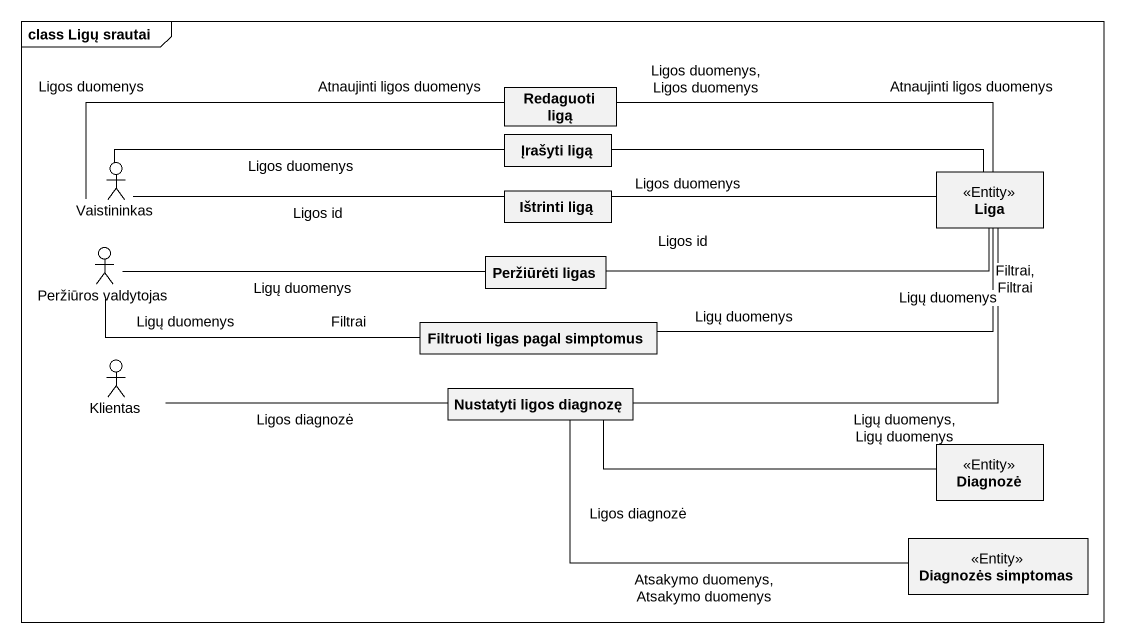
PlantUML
@startuml
mainframe class Ligų srautai
allowmixing
hide circle
hide empty members
class "Redaguoti ligą" as Redaguoti_ligą
class "Įrašyti ligą" as Įrašyti_ligą
actor Vaistininkas
class "Ištrinti ligą" as Ištrinti_ligą
class Liga <<Entity>>
actor "Peržiūros valdytojas" as Peržiūros_valdytojas
class "Peržiūrėti ligas" as Peržiūrėti_ligas
class "Filtruoti ligas pagal simptomus" as Filtruoti_ligas_pagal
actor Klientas
class "Nustatyti ligos diagnozę" as Nustatyti_ligos_diagnozę
class Diagnozė <<Entity>>
class "Diagnozės simptomas" as Diagnozės_simptomas <<Entity>>
Redaguoti_ligą -right- Liga : Ligos duomenys, Ligos duomenys\nAtnaujinti ligos duomenys
Įrašyti_ligą -right- Liga : Ligos duomenys
Vaistininkas -right- Redaguoti_ligą : Ligos duomenys\nAtnaujinti ligos duomenys
Vaistininkas -right- Įrašyti_ligą : Ligos duomenys
Vaistininkas -right- Ištrinti_ligą : Ligos id
Ištrinti_ligą -right- Liga : Ligos id
Liga -left- Peržiūrėti_ligas : Ligų duomenys
Liga -left- Filtruoti_ligas_pagal : Filtrai, Filtrai\nLigų duomenys
Peržiūros_valdytojas -right- Peržiūrėti_ligas : Ligų duomenys
Peržiūros_valdytojas -right- Filtruoti_ligas_pagal : Ligų duomenys\nFiltrai
Klientas -right- Nustatyti_ligos_diagnozę : Ligos diagnozė
Nustatyti_ligos_diagnozę -right- Liga : Ligų duomenys, Ligų duomenys
Nustatyti_ligos_diagnozę -right- Diagnozė : Ligos diagnozė
Nustatyti_ligos_diagnozę -right- Diagnozės_simptomas : Atsakymo duomenys, Atsakymo duomenys
@enduml
